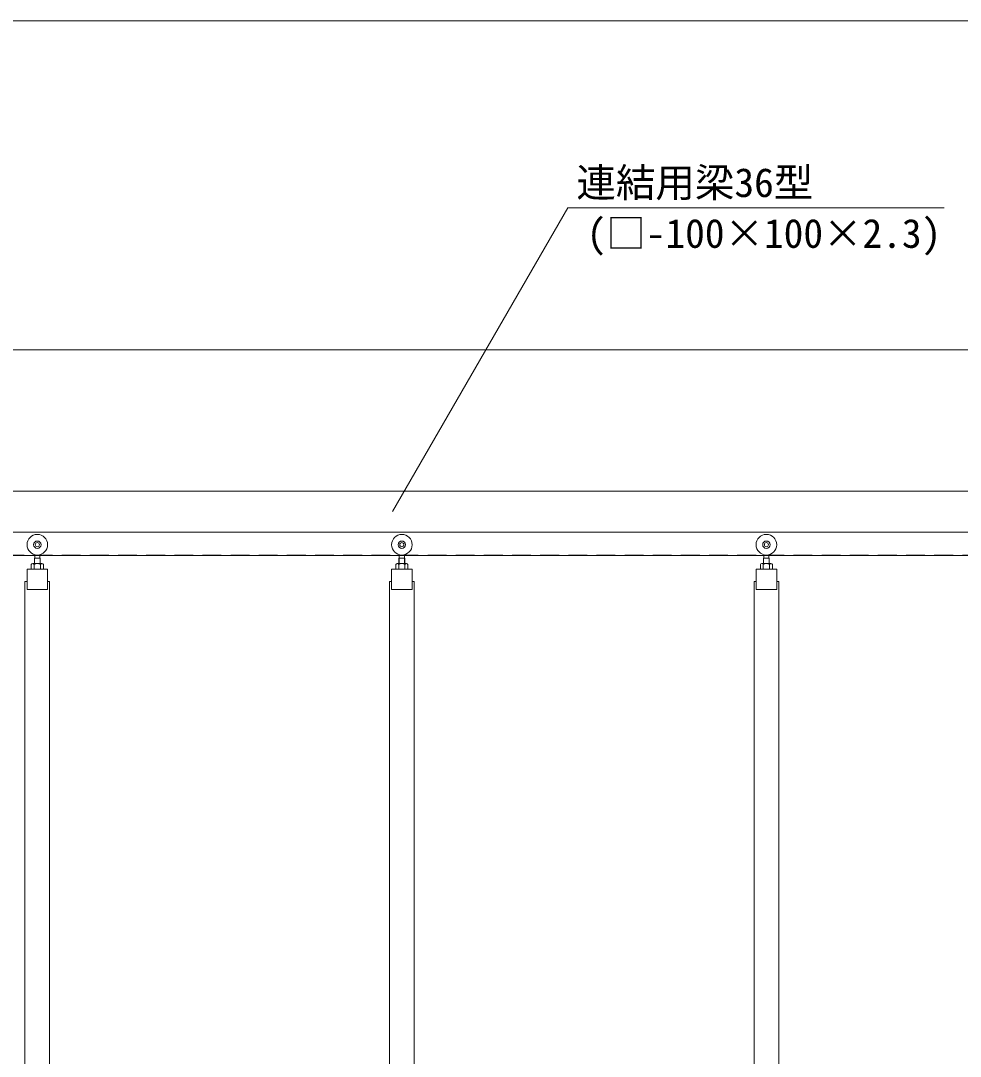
# Model space of a CAD drawing. Units: millimetres, scale not verified. Extents: x 14020 to 34145, y -14438 to 14438.
# Drawn here: x 22038 to 24322, y 6851 to 9368 of the extents above; entities that cross this region are included whole.
import ezdxf
from ezdxf.enums import TextEntityAlignment as Align

# ---------------------------------------------------------------- set-up
doc = ezdxf.new("R2010")
doc.units = ezdxf.units.MM
doc.header["$LTSCALE"] = 38
doc.linetypes.add('DASHED1', pattern=[1.8, 1.2, -0.6])
for name, color, linetype, lineweight in [('0-6_ﾎﾞﾙﾄ類', 2, 'Continuous', 18), ('0-B_寸法', 3, 'Continuous', 18), ('0-F_中央走行棒', 7, 'Continuous', 18), ('1-4_吊車', 4, 'DASHED1', 9), ('1-8_文字', 7, 'Continuous', 18), ('1-A_連結用梁36', 7, 'Continuous', 18)]:
    doc.layers.add(name, color=color, linetype=linetype, lineweight=lineweight)
doc.styles.add('ＭＳ ゴシック', font='')
doc.styles.get('ＭＳ ゴシック').set_extended_font_data('MS Gothic')

msp = doc.modelspace()

# ---------------------------------------------------------------- linework, layer by layer
at = {"layer": '0-6_ﾎﾞﾙﾄ類'}
for p, q in [((22089.92, 8048.05), (22067.68, 8048.05)), ((22071.3, 8048.05), (22067.68, 8048.05)), ((22071.3, 8046.05), (22071.3, 8035.05)), ((22089.92, 8048.05), (22086.3, 8048.05)), ((22086.3, 8046.05), (22086.3, 8035.05)), ((22975.92, 8048.05), (22953.67, 8048.05)), ((22957.3, 8048.05), (22953.67, 8048.05)), ((22957.3, 8046.05), (22957.3, 8035.05)), ((22975.92, 8048.05), (22972.3, 8048.05)), ((22972.3, 8046.05), (22972.3, 8035.05)), ((23861.92, 8048.05), (23839.67, 8048.05)), ((23843.3, 8048.05), (23839.67, 8048.05)), ((23843.3, 8046.05), (23843.3, 8035.05)), ((23861.92, 8048.05), (23858.3, 8048.05)), ((23858.3, 8046.05), (23858.3, 8035.05))]:
    msp.add_line(p, q, dxfattribs=at)
for points in [[(22064.05, 8046.05), (22064.05, 8035.05), (22093.55, 8035.05), (22093.55, 8046.05)], [(22950.05, 8046.05), (22950.05, 8035.05), (22979.55, 8035.05), (22979.55, 8046.05)], [(23836.05, 8046.05), (23836.05, 8035.05), (23865.55, 8035.05), (23865.55, 8046.05)]]:
    msp.add_lwpolyline(points, dxfattribs=at)
for centre, radius, start, end in [((22067.68, 8043.78), 4.28, 32.227, 147.773), ((22078.8, 8033), 15.05, 60.137, 119.863), ((22089.92, 8043.78), 4.28, 32.227, 147.773), ((22953.67, 8043.78), 4.28, 32.227, 147.773), ((22964.8, 8033), 15.05, 60.137, 119.863), ((22975.92, 8043.78), 4.28, 32.227, 147.773), ((23839.67, 8043.78), 4.28, 32.227, 147.773), ((23850.8, 8033), 15.05, 60.137, 119.863), ((23861.92, 8043.78), 4.28, 32.227, 147.773)]:
    msp.add_arc(centre, radius, start, end, dxfattribs=at)
at = {"layer": '0-B_寸法'}
for p, q in [((16724.8, 9367.5), (24714.8, 9367.5)), ((21176.8, 8567.5), (25670.8, 8567.5))]:
    msp.add_line(p, q, dxfattribs=at)
at = {"layer": '0-F_中央走行棒'}
for points in [[(22103.8, 7985.05), (22053.8, 7985.05), (22053.8, 8035.05), (22103.8, 8035.05)], [(22989.8, 7985.05), (22939.8, 7985.05), (22939.8, 8035.05), (22989.8, 8035.05)], [(23875.8, 7985.05), (23825.8, 7985.05), (23825.8, 8035.05), (23875.8, 8035.05)]]:
    msp.add_lwpolyline(points, close=True, dxfattribs=at)
for points in [[(22048.8, 6673.05), (22048.8, 8005.05), (22053.8, 8005.05)], [(22103.8, 8005.05), (22108.8, 8005.05), (22108.8, 6673.05)], [(22934.8, 6673.05), (22934.8, 8005.05), (22939.8, 8005.05)], [(22989.8, 8005.05), (22994.8, 8005.05), (22994.8, 6673.05)], [(23820.8, 6673.05), (23820.8, 8005.05), (23825.8, 8005.05)], [(23875.8, 8005.05), (23880.8, 8005.05), (23880.8, 6673.05)]]:
    msp.add_lwpolyline(points, dxfattribs=at)
at = {"layer": '1-4_吊車', "color": 7, "linetype": 'Continuous', "lineweight": 18}
for p, q in [((22072.1, 8048.05), (22072.1, 8061.1)), ((22072.55, 8061.1), (22072.55, 8069.9)), ((22085.05, 8061.1), (22085.05, 8069.9)), ((22085.5, 8048.05), (22085.5, 8061.1)), ((22958.1, 8048.05), (22958.1, 8061.1)), ((22958.55, 8061.1), (22958.55, 8069.9)), ((22971.05, 8061.1), (22971.05, 8069.9)), ((22971.5, 8048.05), (22971.5, 8061.1)), ((23844.1, 8048.05), (23844.1, 8061.1)), ((23844.55, 8061.1), (23844.55, 8069.9)), ((23857.05, 8061.1), (23857.05, 8069.9)), ((23857.5, 8048.05), (23857.5, 8061.1)), ((22070.85, 8048.05), (22070.85, 8048.1)), ((22086.73, 8048.05), (22086.73, 8048.1)), ((22956.85, 8048.05), (22956.85, 8048.1)), ((22972.73, 8048.05), (22972.73, 8048.1)), ((23842.85, 8048.05), (23842.85, 8048.1)), ((23858.72, 8048.05), (23858.72, 8048.1))]:
    msp.add_line(p, q, dxfattribs=at)
for points in [[(22070.85, 8048.1), (22071.8, 8048.1), (22071.8, 8061.1), (22078.8, 8061.1)], [(22086.73, 8048.1), (22085.8, 8048.1), (22085.8, 8061.1), (22078.8, 8061.1)], [(22956.85, 8048.1), (22957.8, 8048.1), (22957.8, 8061.1), (22964.8, 8061.1)], [(22972.73, 8048.1), (22971.8, 8048.1), (22971.8, 8061.1), (22964.8, 8061.1)], [(23842.85, 8048.1), (23843.8, 8048.1), (23843.8, 8061.1), (23850.8, 8061.1)], [(23858.72, 8048.1), (23857.8, 8048.1), (23857.8, 8061.1), (23850.8, 8061.1)]]:
    msp.add_lwpolyline(points, dxfattribs=at)
for centre, radius in [((22078.8, 8094.1), 25), ((22964.8, 8094.1), 25), ((23850.8, 8094.1), 25), ((22078.8, 8094.1), 9), ((22078.8, 8094.1), 5), ((22964.8, 8094.1), 9), ((22964.8, 8094.1), 5), ((23850.8, 8094.1), 9), ((23850.8, 8094.1), 5)]:
    msp.add_circle(centre, radius, dxfattribs=at)
at = {"layer": '1-8_文字'}
for p, q in [((22941.73, 8174.5), (23367.8, 8912.5)), ((23367.8, 8912.5), (23392.72, 8912.5)), ((23392.72, 8912.5), (24282.65, 8912.5))]:
    msp.add_line(p, q, dxfattribs=at)
at = {"layer": '1-A_連結用梁36', "color": 4, "linetype": 'DASHED1', "lineweight": 9}
msp.add_line((24714.8, 8069.1), (21169.8, 8069.1), dxfattribs=at)
at = {"layer": '1-A_連結用梁36'}
for points in [[(21175.8, 8224.5), (21175.8, 8124.5), (24469.8, 8124.5)], [(24869.8, 8124.5), (24869.8, 8224.5), (21190.1, 8224.5)], [(24469.8, 8124.5), (21169.8, 8124.5), (21169.8, 8067.5), (24526.8, 8067.5)]]:
    msp.add_lwpolyline(points, dxfattribs=at)

# ---------------------------------------------------------------- texts
at = {"layer": '1-8_文字', "style": 'ＭＳ ゴシック'}
for s, p in [('連結用梁36型     \u3000\u3000', (23389.05, 8917.9)), ('(□-100×100×2.3)', (23413.75, 8794.43))]:
    msp.add_text(s, height=70.38, dxfattribs=at).set_placement(p, align=Align.BOTTOM_LEFT)

doc.saveas('drawing.dxf')
